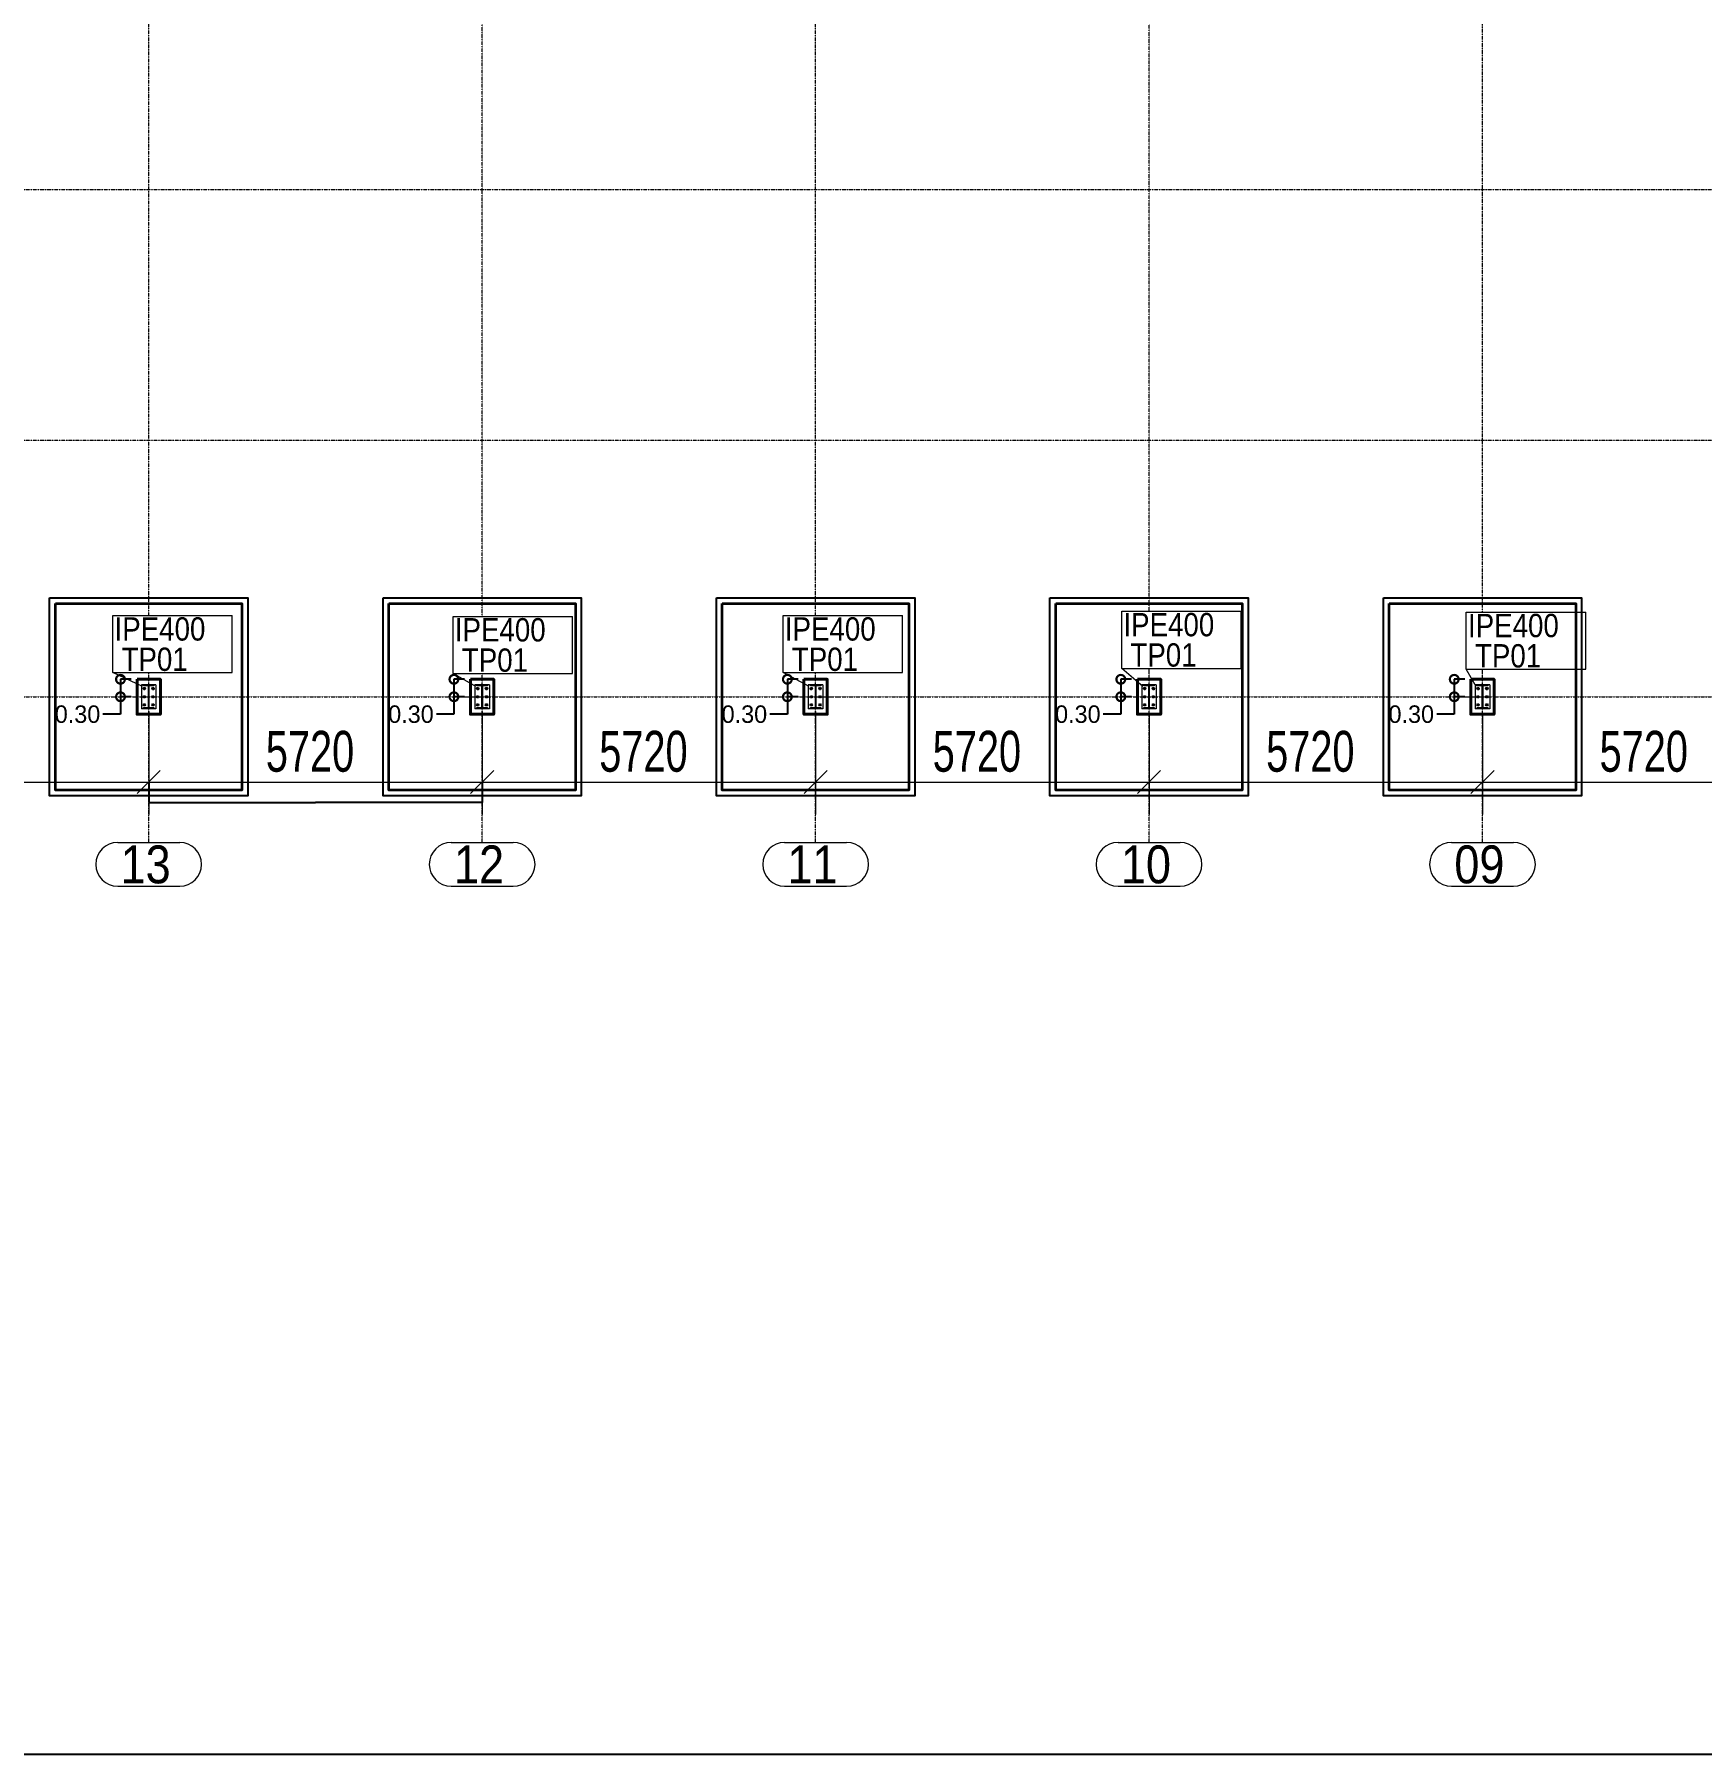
# Model space of a CAD drawing. Header units: millimetres. Extents: x 178198 to 9785548, y 9608 to 2087470.
# Drawn here: x 437081 to 465681, y 89701 to 119211 of the extents above; entities that cross this region are included whole.
import ezdxf

# ---------------------------------------------------------------- set-up
doc = ezdxf.new("R2010")
doc.units = ezdxf.units.MM
doc.header["$PDMODE"] = 35
doc.linetypes.add('XKITLINE00', pattern=[0])
doc.linetypes.add('XKITLINE03', pattern=[6, 3, -1, 1, -1])
for name, color, linetype, lineweight in [('Column', 7, 'Continuous', 40), ('foundation', 7, 'Continuous', 35), ('Part', 2, 'Continuous', 0), ('PartMark', 3, 'Continuous', 0), ('S-GRID', 1, 'Continuous', 0), ('Z-DIMENSIONS', 1, 'Continuous', 0)]:
    doc.layers.add(name, color=color, linetype=linetype, lineweight=lineweight)
for name, color, linetype in [('dim_axis', 251, 'Continuous'), ('dim_axis @ 100', 251, 'Continuous'), ('plain foundation', 8, 'Continuous')]:
    doc.layers.add(name, color=color, linetype=linetype)
doc.styles.add('Andalus1', font='andlso.ttf', dxfattribs={"height": 3})
doc.styles.add('Arial', font='arial.ttf', dxfattribs={"height": 2.034003})
doc.styles.add('ARIAL_NARROW', font='ARIALN.TTF')
doc.styles.get("Standard").update_dxf_attribs({"font": 'arial.ttf'})
doc.dimstyles.new('Annotative1', dxfattribs={"dimscale": 0, "dimtxt": 3, "dimasz": 3, "dimexe": 0, "dimexo": 1, "dimtad": 0, "dimtih": 1, "dimtoh": 1, "dimlfac": 0.001, "dimzin": 1, "dimdsep": 46, "dimtxsty": 'Andalus1', "dimblk": 'DOTSMALL', "dimcen": 2.5, "dimclrd": 256, "dimclre": 256, "dimclrt": 256, "dimadec": 4, "dimazin": 0, "dimtfac": 1, "dimtmove": 0, "dimatfit": 3, "dimldrblk": 'DOTSMALL', "dimfxl": 1, "dimlwd": -1, "dimlwe": -1, "dimarcsym": 0})
doc.dimstyles.get("Standard").update_dxf_attribs({"dimtxt": 0.18, "dimasz": 0.18, "dimexe": 0.18, "dimexo": 0.0625, "dimgap": 0.09, "dimtad": 0, "dimtih": 1, "dimtoh": 1, "dimdec": 4, "dimzin": 0, "dimdsep": 46, "dimtxsty": 'Standard', "dimcen": 0.09, "dimadec": 0, "dimazin": 0, "dimtfac": 1, "dimtdec": 4, "dimtofl": 0, "dimtmove": 0, "dimatfit": 3, "dimfxl": 1, "dimtolj": 1, "dimtzin": 0, "dimarcsym": 0})

# ---------------------------------------------------------------- blocks, each defined once
blk = doc.blocks.new('*D121')
at = {"color": 0, "lineweight": -2, "transparency": 16777216}
for p, q in [((439042, 106386), (439042, 106036)), ((444762, 106386), (444762, 106036)), ((439042, 106036), (441901, 106036)), ((444762, 106036), (441903, 106036))]:
    blk.add_line(p, q, dxfattribs=at)
at = {"color": 0, "transparency": 16777216}
for points in [[(439042, 106036), (439042, 106036), (439042, 106036)], [(444762, 106036), (444762, 106036), (444762, 106036)]]:
    blk.add_solid(points, dxfattribs=at)
at = {"layer": 'Defpoints', "color": 0, "transparency": 16777216}
for p in [(439042, 106386), (444762, 106386), (444762, 106036)]:
    blk.add_point(p, dxfattribs=at)
at = {"color": 0, "transparency": 16777216, "insert": (441902, 106036), "char_height": 0.18, "attachment_point": 5}
blk.add_mtext('\\A1;5720.0000', dxfattribs=at)
blk = doc.blocks.new('_DotSmall')
at = {"color": 0, "linetype": 'ByBlock', "const_width": 0.5}
blk.add_lwpolyline([(-0.0625, 0, 1), (0.0625, 0, 1)], format="xyb", close=True, dxfattribs=at)
blk = doc.blocks.new('*D143')
at = {"layer": 'Defpoints', "color": 0, "transparency": 16777216}
for p in [(461722, 108148), (461438, 107848), (461722, 107848)]:
    blk.add_point(p, dxfattribs=at)
at = {"layer": 'dim_axis', "transparency": 16777216}
for p, q in [((461622, 108148), (461438, 108148)), ((461438, 108148), (461438, 107848)), ((461622, 107848), (461438, 107848)), ((461438, 107848), (461438, 107548)), ((461438, 107548), (461138, 107548))]:
    blk.add_line(p, q, dxfattribs=at)
at = {"layer": 'dim_axis', "transparency": 16777216, "xscale": 300, "yscale": 300, "zscale": 300}
for p, rotation in [((461438, 108148), 90), ((461438, 107848), 270)]:
    blk.add_blockref('_DotSmall', p, dxfattribs=dict(at, rotation=rotation))
at = {"layer": 'dim_axis', "transparency": 16777216, "insert": (460701, 107548), "char_height": 300, "attachment_point": 5, "style": 'Andalus1'}
blk.add_mtext('0.30', dxfattribs=at)
blk = doc.blocks.new('*D145')
at = {"layer": 'Defpoints', "color": 0, "transparency": 16777216}
for p in [(456002, 108148), (455718, 107848), (456002, 107848)]:
    blk.add_point(p, dxfattribs=at)
at = {"layer": 'dim_axis', "transparency": 16777216}
for p, q in [((455902, 108148), (455718, 108148)), ((455718, 108148), (455718, 107848)), ((455902, 107848), (455718, 107848)), ((455718, 107848), (455718, 107548)), ((455718, 107548), (455418, 107548))]:
    blk.add_line(p, q, dxfattribs=at)
at = {"layer": 'dim_axis', "transparency": 16777216, "xscale": 300, "yscale": 300, "zscale": 300}
for p, rotation in [((455718, 108148), 90), ((455718, 107848), 270)]:
    blk.add_blockref('_DotSmall', p, dxfattribs=dict(at, rotation=rotation))
at = {"layer": 'dim_axis', "transparency": 16777216, "insert": (454981, 107548), "char_height": 300, "attachment_point": 5, "style": 'Andalus1'}
blk.add_mtext('0.30', dxfattribs=at)
blk = doc.blocks.new('*D147')
at = {"layer": 'Defpoints', "color": 0, "transparency": 16777216}
for p in [(450282, 108148), (449998, 107848), (450282, 107848)]:
    blk.add_point(p, dxfattribs=at)
at = {"layer": 'dim_axis', "transparency": 16777216}
for p, q in [((450182, 108148), (449998, 108148)), ((449998, 108148), (449998, 107848)), ((450182, 107848), (449998, 107848)), ((449998, 107848), (449998, 107548)), ((449998, 107548), (449698, 107548))]:
    blk.add_line(p, q, dxfattribs=at)
at = {"layer": 'dim_axis', "transparency": 16777216, "xscale": 300, "yscale": 300, "zscale": 300}
for p, rotation in [((449998, 108148), 90), ((449998, 107848), 270)]:
    blk.add_blockref('_DotSmall', p, dxfattribs=dict(at, rotation=rotation))
at = {"layer": 'dim_axis', "transparency": 16777216, "insert": (449261, 107548), "char_height": 300, "attachment_point": 5, "style": 'Andalus1'}
blk.add_mtext('0.30', dxfattribs=at)
blk = doc.blocks.new('*D149')
at = {"layer": 'Defpoints', "color": 0, "transparency": 16777216}
for p in [(444562, 108148), (444278, 107848), (444562, 107848)]:
    blk.add_point(p, dxfattribs=at)
at = {"layer": 'dim_axis', "transparency": 16777216}
for p, q in [((444462, 108148), (444278, 108148)), ((444278, 108148), (444278, 107848)), ((444462, 107848), (444278, 107848)), ((444278, 107848), (444278, 107548)), ((444278, 107548), (443978, 107548))]:
    blk.add_line(p, q, dxfattribs=at)
at = {"layer": 'dim_axis', "transparency": 16777216, "xscale": 300, "yscale": 300, "zscale": 300}
for p, rotation in [((444278, 108148), 90), ((444278, 107848), 270)]:
    blk.add_blockref('_DotSmall', p, dxfattribs=dict(at, rotation=rotation))
at = {"layer": 'dim_axis', "transparency": 16777216, "insert": (443541, 107548), "char_height": 300, "attachment_point": 5, "style": 'Andalus1'}
blk.add_mtext('0.30', dxfattribs=at)
blk = doc.blocks.new('*D151')
at = {"layer": 'Defpoints', "color": 0, "transparency": 16777216}
for p in [(438842, 108148), (438558, 107848), (438842, 107848)]:
    blk.add_point(p, dxfattribs=at)
at = {"layer": 'dim_axis', "transparency": 16777216}
for p, q in [((438742, 108148), (438558, 108148)), ((438558, 108148), (438558, 107848)), ((438742, 107848), (438558, 107848)), ((438558, 107848), (438558, 107548)), ((438558, 107548), (438258, 107548))]:
    blk.add_line(p, q, dxfattribs=at)
at = {"layer": 'dim_axis', "transparency": 16777216, "xscale": 300, "yscale": 300, "zscale": 300}
for p, rotation in [((438558, 108148), 90), ((438558, 107848), 270)]:
    blk.add_blockref('_DotSmall', p, dxfattribs=dict(at, rotation=rotation))
at = {"layer": 'dim_axis', "transparency": 16777216, "insert": (437821, 107548), "char_height": 300, "attachment_point": 5, "style": 'Andalus1'}
blk.add_mtext('0.30', dxfattribs=at)

msp = doc.modelspace()

# ---------------------------------------------------------------- linework, layer by layer
msp.add_lwpolyline([(415550.44316, 142014.98917), (537962.33261, 142014.98917), (537962.33261, 89701.35219), (415550.44316, 89701.35219)], close=True)
at = {"layer": 'Column', "lineweight": 40}
for points in [[(438842.17101, 108147.84462), (439242.17101, 108147.84462), (439242.17101, 107547.84462), (438842.17101, 107547.84462)], [(444562.17101, 108147.84462), (444962.17101, 108147.84462), (444962.17101, 107547.84462), (444562.17101, 107547.84462)], [(450282.17101, 108147.84462), (450682.17101, 108147.84462), (450682.17101, 107547.84462), (450282.17101, 107547.84462)], [(456002.17101, 108147.84462), (456402.17101, 108147.84462), (456402.17101, 107547.84462), (456002.17101, 107547.84462)], [(461722.17101, 108147.84462), (462122.17101, 108147.84462), (462122.17101, 107547.84462), (461722.17101, 107547.84462)]]:
    msp.add_lwpolyline(points, close=True, dxfattribs=at)
at = {"layer": 'foundation'}
for points in [[(437442.17101, 109447.84462), (440642.17101, 109447.84462), (440642.17101, 106247.84462), (437442.17101, 106247.84462)], [(443162.17101, 109447.84462), (446362.17101, 109447.84462), (446362.17101, 106247.84462), (443162.17101, 106247.84462)], [(448882.17101, 109447.84462), (452082.17101, 109447.84462), (452082.17101, 106247.84462), (448882.17101, 106247.84462)], [(454602.17101, 109447.84462), (457802.17101, 109447.84462), (457802.17101, 106247.84462), (454602.17101, 106247.84462)], [(460322.17101, 109447.84462), (463522.17101, 109447.84462), (463522.17101, 106247.84462), (460322.17101, 106247.84462)]]:
    msp.add_lwpolyline(points, close=True, dxfattribs=at)
at = {"layer": 'Part', "linetype": 'XKITLINE03', "lineweight": 0}
for p, q in [((456202.17101, 107347.84462), (456202.17101, 108340.21971)), ((461922.17101, 107347.84462), (461922.17101, 108325.5137)), ((439042.17101, 107347.84462), (439042.17101, 108266.68968)), ((444762.17101, 107347.84462), (444762.17101, 108251.98368)), ((450482.17101, 107347.84462), (450482.17101, 108266.68968)), ((438542.17101, 107847.84462), (439542.17101, 107847.84462)), ((439117.17101, 107987.84462), (439117.17101, 107987.84462)), ((444262.17101, 107847.84462), (445262.17101, 107847.84462)), ((444837.17101, 107987.84462), (444837.17101, 107987.84462)), ((449982.17101, 107847.84462), (450982.17101, 107847.84462)), ((450557.17101, 107987.84462), (450557.17101, 107987.84462)), ((455702.17101, 107847.84462), (456702.17101, 107847.84462)), ((456277.17101, 107987.84462), (456277.17101, 107987.84462)), ((461422.17101, 107847.84462), (462422.17101, 107847.84462)), ((461997.17101, 107987.84462), (461997.17101, 107987.84462))]:
    msp.add_line(p, q, dxfattribs=at)
at = {"layer": 'Part', "linetype": 'XKITLINE00', "lineweight": 0}
for p, q in [((439167.17101, 108052.84462), (438917.17101, 108052.84462)), ((438917.17101, 108052.84462), (438917.17101, 107642.84462)), ((438946.3864, 107987.84462), (438956.77871, 108005.84462)), ((438952.17101, 108034.34462), (438952.17101, 108047.84462)), ((438952.17101, 108047.84462), (439132.17101, 108047.84462)), ((439037.87101, 108034.34462), (438952.17101, 108034.34462)), ((438966.41487, 108047.84462), (438952.91487, 108034.34462)), ((438956.77871, 108005.84462), (438977.56332, 108005.84462)), ((438977.56332, 108005.84462), (438987.95562, 107987.84462)), ((439037.87101, 107661.34462), (439037.87101, 108034.34462)), ((439132.17101, 108034.34462), (439046.47101, 108034.34462)), ((439046.47101, 108034.34462), (439046.47101, 107661.34462)), ((439096.3864, 107987.84462), (439106.77871, 108005.84462)), ((439106.77871, 108005.84462), (439127.56332, 108005.84462)), ((439127.56332, 108005.84462), (439137.95562, 107987.84462)), ((439132.17101, 108047.84462), (439132.17101, 108034.34462)), ((439167.17101, 108052.84462), (439167.17101, 107642.84462)), ((444887.17101, 108052.84462), (444637.17101, 108052.84462)), ((444637.17101, 108052.84462), (444637.17101, 107642.84462)), ((444666.3864, 107987.84462), (444676.77871, 108005.84462)), ((444672.17101, 108034.34462), (444672.17101, 108047.84462)), ((444672.17101, 108047.84462), (444852.17101, 108047.84462)), ((444757.87101, 108034.34462), (444672.17101, 108034.34462)), ((444686.41487, 108047.84462), (444672.91487, 108034.34462)), ((444676.77871, 108005.84462), (444697.56332, 108005.84462)), ((444697.56332, 108005.84462), (444707.95562, 107987.84462)), ((444757.87101, 107661.34462), (444757.87101, 108034.34462)), ((444852.17101, 108034.34462), (444766.47101, 108034.34462)), ((444766.47101, 108034.34462), (444766.47101, 107661.34462)), ((444816.3864, 107987.84462), (444826.77871, 108005.84462)), ((444826.77871, 108005.84462), (444847.56332, 108005.84462)), ((444847.56332, 108005.84462), (444857.95562, 107987.84462)), ((444852.17101, 108047.84462), (444852.17101, 108034.34462)), ((444887.17101, 108052.84462), (444887.17101, 107642.84462)), ((450607.17101, 108052.84462), (450357.17101, 108052.84462)), ((450357.17101, 108052.84462), (450357.17101, 107642.84462)), ((450386.3864, 107987.84462), (450396.77871, 108005.84462)), ((450392.17101, 108034.34462), (450392.17101, 108047.84462)), ((450392.17101, 108047.84462), (450572.17101, 108047.84462)), ((450477.87101, 108034.34462), (450392.17101, 108034.34462)), ((450406.41487, 108047.84462), (450392.91487, 108034.34462)), ((450396.77871, 108005.84462), (450417.56332, 108005.84462)), ((450417.56332, 108005.84462), (450427.95562, 107987.84462)), ((450477.87101, 107661.34462), (450477.87101, 108034.34462)), ((450572.17101, 108034.34462), (450486.47101, 108034.34462)), ((450486.47101, 108034.34462), (450486.47101, 107661.34462)), ((450536.3864, 107987.84462), (450546.77871, 108005.84462)), ((450546.77871, 108005.84462), (450567.56332, 108005.84462)), ((450567.56332, 108005.84462), (450577.95562, 107987.84462)), ((450572.17101, 108047.84462), (450572.17101, 108034.34462)), ((450607.17101, 108052.84462), (450607.17101, 107642.84462)), ((456327.17101, 108052.84462), (456077.17101, 108052.84462)), ((456077.17101, 108052.84462), (456077.17101, 107642.84462)), ((456106.3864, 107987.84462), (456116.77871, 108005.84462)), ((456112.17101, 108034.34462), (456112.17101, 108047.84462)), ((456112.17101, 108047.84462), (456292.17101, 108047.84462)), ((456197.87101, 108034.34462), (456112.17101, 108034.34462)), ((456126.41487, 108047.84462), (456112.91487, 108034.34462)), ((456116.77871, 108005.84462), (456137.56332, 108005.84462)), ((456137.56332, 108005.84462), (456147.95562, 107987.84462)), ((456197.87101, 107661.34462), (456197.87101, 108034.34462)), ((456292.17101, 108034.34462), (456206.47101, 108034.34462)), ((456206.47101, 108034.34462), (456206.47101, 107661.34462)), ((456256.3864, 107987.84462), (456266.77871, 108005.84462)), ((456266.77871, 108005.84462), (456287.56332, 108005.84462)), ((456287.56332, 108005.84462), (456297.95562, 107987.84462)), ((456292.17101, 108047.84462), (456292.17101, 108034.34462)), ((456327.17101, 108052.84462), (456327.17101, 107642.84462)), ((462047.17101, 108052.84462), (461797.17101, 108052.84462)), ((461797.17101, 108052.84462), (461797.17101, 107642.84462)), ((461826.3864, 107987.84462), (461836.77871, 108005.84462)), ((461832.17101, 108034.34462), (461832.17101, 108047.84462)), ((461832.17101, 108047.84462), (462012.17101, 108047.84462)), ((461917.87101, 108034.34462), (461832.17101, 108034.34462)), ((461846.41487, 108047.84462), (461832.91487, 108034.34462)), ((461836.77871, 108005.84462), (461857.56332, 108005.84462)), ((461857.56332, 108005.84462), (461867.95562, 107987.84462)), ((461917.87101, 107661.34462), (461917.87101, 108034.34462)), ((462012.17101, 108034.34462), (461926.47101, 108034.34462)), ((461926.47101, 108034.34462), (461926.47101, 107661.34462)), ((461976.3864, 107987.84462), (461986.77871, 108005.84462)), ((461986.77871, 108005.84462), (462007.56332, 108005.84462)), ((462007.56332, 108005.84462), (462017.95562, 107987.84462)), ((462012.17101, 108047.84462), (462012.17101, 108034.34462)), ((462047.17101, 108052.84462), (462047.17101, 107642.84462)), ((438956.77871, 107969.84462), (438946.3864, 107987.84462)), ((438946.3864, 107847.84462), (438956.77871, 107865.84462)), ((438956.77871, 107829.84462), (438946.3864, 107847.84462)), ((438946.3864, 107707.84462), (438956.77871, 107725.84462)), ((438977.56332, 107969.84462), (438956.77871, 107969.84462)), ((438956.77871, 107865.84462), (438977.56332, 107865.84462)), ((438977.56332, 107829.84462), (438956.77871, 107829.84462)), ((438956.77871, 107725.84462), (438977.56332, 107725.84462)), ((438987.95562, 107987.84462), (438977.56332, 107969.84462)), ((438977.56332, 107865.84462), (438987.95562, 107847.84462)), ((438987.95562, 107847.84462), (438977.56332, 107829.84462)), ((438977.56332, 107725.84462), (438987.95562, 107707.84462)), ((439046.47101, 107845.02269), (439037.87101, 107836.42269)), ((439106.77871, 107969.84462), (439096.3864, 107987.84462)), ((439096.3864, 107847.84462), (439106.77871, 107865.84462)), ((439106.77871, 107829.84462), (439096.3864, 107847.84462)), ((439096.3864, 107707.84462), (439106.77871, 107725.84462)), ((439127.56332, 107969.84462), (439106.77871, 107969.84462)), ((439106.77871, 107865.84462), (439127.56332, 107865.84462)), ((439127.56332, 107829.84462), (439106.77871, 107829.84462)), ((439106.77871, 107725.84462), (439127.56332, 107725.84462)), ((439137.95562, 107987.84462), (439127.56332, 107969.84462)), ((439127.56332, 107865.84462), (439137.95562, 107847.84462)), ((439137.95562, 107847.84462), (439127.56332, 107829.84462)), ((439127.56332, 107725.84462), (439137.95562, 107707.84462)), ((444676.77871, 107969.84462), (444666.3864, 107987.84462)), ((444666.3864, 107847.84462), (444676.77871, 107865.84462)), ((444676.77871, 107829.84462), (444666.3864, 107847.84462)), ((444666.3864, 107707.84462), (444676.77871, 107725.84462)), ((444697.56332, 107969.84462), (444676.77871, 107969.84462)), ((444676.77871, 107865.84462), (444697.56332, 107865.84462)), ((444697.56332, 107829.84462), (444676.77871, 107829.84462)), ((444676.77871, 107725.84462), (444697.56332, 107725.84462)), ((444707.95562, 107987.84462), (444697.56332, 107969.84462)), ((444697.56332, 107865.84462), (444707.95562, 107847.84462)), ((444707.95562, 107847.84462), (444697.56332, 107829.84462)), ((444697.56332, 107725.84462), (444707.95562, 107707.84462)), ((444766.47101, 107845.02269), (444757.87101, 107836.42269)), ((444826.77871, 107969.84462), (444816.3864, 107987.84462)), ((444816.3864, 107847.84462), (444826.77871, 107865.84462)), ((444826.77871, 107829.84462), (444816.3864, 107847.84462)), ((444816.3864, 107707.84462), (444826.77871, 107725.84462)), ((444847.56332, 107969.84462), (444826.77871, 107969.84462)), ((444826.77871, 107865.84462), (444847.56332, 107865.84462)), ((444847.56332, 107829.84462), (444826.77871, 107829.84462)), ((444826.77871, 107725.84462), (444847.56332, 107725.84462)), ((444857.95562, 107987.84462), (444847.56332, 107969.84462)), ((444847.56332, 107865.84462), (444857.95562, 107847.84462)), ((444857.95562, 107847.84462), (444847.56332, 107829.84462)), ((444847.56332, 107725.84462), (444857.95562, 107707.84462)), ((450396.77871, 107969.84462), (450386.3864, 107987.84462)), ((450386.3864, 107847.84462), (450396.77871, 107865.84462)), ((450396.77871, 107829.84462), (450386.3864, 107847.84462)), ((450386.3864, 107707.84462), (450396.77871, 107725.84462)), ((450417.56332, 107969.84462), (450396.77871, 107969.84462)), ((450396.77871, 107865.84462), (450417.56332, 107865.84462)), ((450417.56332, 107829.84462), (450396.77871, 107829.84462)), ((450396.77871, 107725.84462), (450417.56332, 107725.84462)), ((450427.95562, 107987.84462), (450417.56332, 107969.84462)), ((450417.56332, 107865.84462), (450427.95562, 107847.84462)), ((450427.95562, 107847.84462), (450417.56332, 107829.84462)), ((450417.56332, 107725.84462), (450427.95562, 107707.84462)), ((450486.47101, 107845.02269), (450477.87101, 107836.42269)), ((450546.77871, 107969.84462), (450536.3864, 107987.84462)), ((450536.3864, 107847.84462), (450546.77871, 107865.84462)), ((450546.77871, 107829.84462), (450536.3864, 107847.84462)), ((450536.3864, 107707.84462), (450546.77871, 107725.84462)), ((450567.56332, 107969.84462), (450546.77871, 107969.84462)), ((450546.77871, 107865.84462), (450567.56332, 107865.84462)), ((450567.56332, 107829.84462), (450546.77871, 107829.84462)), ((450546.77871, 107725.84462), (450567.56332, 107725.84462)), ((450577.95562, 107987.84462), (450567.56332, 107969.84462)), ((450567.56332, 107865.84462), (450577.95562, 107847.84462)), ((450577.95562, 107847.84462), (450567.56332, 107829.84462)), ((450567.56332, 107725.84462), (450577.95562, 107707.84462)), ((456116.77871, 107969.84462), (456106.3864, 107987.84462)), ((456106.3864, 107847.84462), (456116.77871, 107865.84462)), ((456116.77871, 107829.84462), (456106.3864, 107847.84462)), ((456106.3864, 107707.84462), (456116.77871, 107725.84462)), ((456137.56332, 107969.84462), (456116.77871, 107969.84462)), ((456116.77871, 107865.84462), (456137.56332, 107865.84462)), ((456137.56332, 107829.84462), (456116.77871, 107829.84462)), ((456116.77871, 107725.84462), (456137.56332, 107725.84462)), ((456147.95562, 107987.84462), (456137.56332, 107969.84462)), ((456137.56332, 107865.84462), (456147.95562, 107847.84462)), ((456147.95562, 107847.84462), (456137.56332, 107829.84462)), ((456137.56332, 107725.84462), (456147.95562, 107707.84462)), ((456206.47101, 107845.02269), (456197.87101, 107836.42269)), ((456266.77871, 107969.84462), (456256.3864, 107987.84462)), ((456256.3864, 107847.84462), (456266.77871, 107865.84462)), ((456266.77871, 107829.84462), (456256.3864, 107847.84462)), ((456256.3864, 107707.84462), (456266.77871, 107725.84462)), ((456287.56332, 107969.84462), (456266.77871, 107969.84462)), ((456266.77871, 107865.84462), (456287.56332, 107865.84462)), ((456287.56332, 107829.84462), (456266.77871, 107829.84462)), ((456266.77871, 107725.84462), (456287.56332, 107725.84462)), ((456297.95562, 107987.84462), (456287.56332, 107969.84462)), ((456287.56332, 107865.84462), (456297.95562, 107847.84462)), ((456297.95562, 107847.84462), (456287.56332, 107829.84462)), ((456287.56332, 107725.84462), (456297.95562, 107707.84462)), ((461836.77871, 107969.84462), (461826.3864, 107987.84462)), ((461826.3864, 107847.84462), (461836.77871, 107865.84462)), ((461836.77871, 107829.84462), (461826.3864, 107847.84462)), ((461826.3864, 107707.84462), (461836.77871, 107725.84462)), ((461857.56332, 107969.84462), (461836.77871, 107969.84462)), ((461836.77871, 107865.84462), (461857.56332, 107865.84462)), ((461857.56332, 107829.84462), (461836.77871, 107829.84462)), ((461836.77871, 107725.84462), (461857.56332, 107725.84462)), ((461867.95562, 107987.84462), (461857.56332, 107969.84462)), ((461857.56332, 107865.84462), (461867.95562, 107847.84462)), ((461867.95562, 107847.84462), (461857.56332, 107829.84462)), ((461857.56332, 107725.84462), (461867.95562, 107707.84462)), ((461926.47101, 107845.02269), (461917.87101, 107836.42269)), ((461986.77871, 107969.84462), (461976.3864, 107987.84462)), ((461976.3864, 107847.84462), (461986.77871, 107865.84462)), ((461986.77871, 107829.84462), (461976.3864, 107847.84462)), ((461976.3864, 107707.84462), (461986.77871, 107725.84462)), ((462007.56332, 107969.84462), (461986.77871, 107969.84462)), ((461986.77871, 107865.84462), (462007.56332, 107865.84462)), ((462007.56332, 107829.84462), (461986.77871, 107829.84462)), ((461986.77871, 107725.84462), (462007.56332, 107725.84462)), ((462017.95562, 107987.84462), (462007.56332, 107969.84462)), ((462007.56332, 107865.84462), (462017.95562, 107847.84462)), ((462017.95562, 107847.84462), (462007.56332, 107829.84462)), ((462007.56332, 107725.84462), (462017.95562, 107707.84462)), ((439167.17101, 107642.84462), (438917.17101, 107642.84462)), ((438956.77871, 107689.84462), (438946.3864, 107707.84462)), ((438952.17101, 107647.84462), (438952.17101, 107661.34462)), ((438952.17101, 107661.34462), (439037.87101, 107661.34462)), ((439132.17101, 107647.84462), (438952.17101, 107647.84462)), ((438977.56332, 107689.84462), (438956.77871, 107689.84462)), ((438987.95562, 107707.84462), (438977.56332, 107689.84462)), ((439046.47101, 107661.34462), (439132.17101, 107661.34462)), ((439106.77871, 107689.84462), (439096.3864, 107707.84462)), ((439127.56332, 107689.84462), (439106.77871, 107689.84462)), ((439137.95562, 107707.84462), (439127.56332, 107689.84462)), ((439132.17101, 107661.34462), (439132.17101, 107647.84462)), ((439132.17101, 107647.84462), (439132.17101, 107647.84462)), ((439132.17101, 107647.84462), (439132.17101, 107647.84462)), ((444887.17101, 107642.84462), (444637.17101, 107642.84462)), ((444676.77871, 107689.84462), (444666.3864, 107707.84462)), ((444672.17101, 107647.84462), (444672.17101, 107661.34462)), ((444672.17101, 107661.34462), (444757.87101, 107661.34462)), ((444852.17101, 107647.84462), (444672.17101, 107647.84462)), ((444697.56332, 107689.84462), (444676.77871, 107689.84462)), ((444707.95562, 107707.84462), (444697.56332, 107689.84462)), ((444766.47101, 107661.34462), (444852.17101, 107661.34462)), ((444826.77871, 107689.84462), (444816.3864, 107707.84462)), ((444847.56332, 107689.84462), (444826.77871, 107689.84462)), ((444857.95562, 107707.84462), (444847.56332, 107689.84462)), ((444852.17101, 107661.34462), (444852.17101, 107647.84462)), ((450607.17101, 107642.84462), (450357.17101, 107642.84462)), ((450396.77871, 107689.84462), (450386.3864, 107707.84462)), ((450392.17101, 107647.84462), (450392.17101, 107661.34462)), ((450392.17101, 107661.34462), (450477.87101, 107661.34462)), ((450572.17101, 107647.84462), (450392.17101, 107647.84462)), ((450417.56332, 107689.84462), (450396.77871, 107689.84462)), ((450427.95562, 107707.84462), (450417.56332, 107689.84462)), ((450486.47101, 107661.34462), (450572.17101, 107661.34462)), ((450546.77871, 107689.84462), (450536.3864, 107707.84462)), ((450567.56332, 107689.84462), (450546.77871, 107689.84462)), ((450577.95562, 107707.84462), (450567.56332, 107689.84462)), ((450572.17101, 107661.34462), (450572.17101, 107647.84462)), ((450572.17101, 107647.84462), (450572.17101, 107647.84462)), ((450572.17101, 107647.84462), (450572.17101, 107647.84462)), ((456327.17101, 107642.84462), (456077.17101, 107642.84462)), ((456116.77871, 107689.84462), (456106.3864, 107707.84462)), ((456112.17101, 107647.84462), (456112.17101, 107661.34462)), ((456112.17101, 107661.34462), (456197.87101, 107661.34462)), ((456292.17101, 107647.84462), (456112.17101, 107647.84462)), ((456137.56332, 107689.84462), (456116.77871, 107689.84462)), ((456147.95562, 107707.84462), (456137.56332, 107689.84462)), ((456206.47101, 107661.34462), (456292.17101, 107661.34462)), ((456266.77871, 107689.84462), (456256.3864, 107707.84462)), ((456287.56332, 107689.84462), (456266.77871, 107689.84462)), ((456297.95562, 107707.84462), (456287.56332, 107689.84462)), ((456292.17101, 107661.34462), (456292.17101, 107647.84462)), ((462047.17101, 107642.84462), (461797.17101, 107642.84462)), ((461836.77871, 107689.84462), (461826.3864, 107707.84462)), ((461832.17101, 107647.84462), (461832.17101, 107661.34462)), ((461832.17101, 107661.34462), (461917.87101, 107661.34462)), ((462012.17101, 107647.84462), (461832.17101, 107647.84462)), ((461857.56332, 107689.84462), (461836.77871, 107689.84462)), ((461867.95562, 107707.84462), (461857.56332, 107689.84462)), ((461926.47101, 107661.34462), (462012.17101, 107661.34462)), ((461986.77871, 107689.84462), (461976.3864, 107707.84462)), ((462007.56332, 107689.84462), (461986.77871, 107689.84462)), ((462017.95562, 107707.84462), (462007.56332, 107689.84462)), ((462012.17101, 107661.34462), (462012.17101, 107647.84462)), ((462012.17101, 107647.84462), (462012.17101, 107647.84462)), ((462012.17101, 107647.84462), (462012.17101, 107647.84462))]:
    msp.add_line(p, q, dxfattribs=at)
for centre, start, end in [((438967.17101, 107987.84462), 0, 180), ((438967.17101, 107987.84462), 180, 0), ((438967.17101, 107847.84462), 0, 180), ((438967.17101, 107847.84462), 180, 0), ((438967.17101, 107707.84462), 0, 180), ((439117.17101, 107987.84462), 0, 180), ((439117.17101, 107987.84462), 180, 0), ((439117.17101, 107847.84462), 0, 180), ((439117.17101, 107847.84462), 180, 0), ((439117.17101, 107707.84462), 0, 180), ((444687.17101, 107987.84462), 0, 180), ((444687.17101, 107987.84462), 180, 0), ((444687.17101, 107847.84462), 0, 180), ((444687.17101, 107847.84462), 180, 0), ((444687.17101, 107707.84462), 0, 180), ((444837.17101, 107987.84462), 0, 180), ((444837.17101, 107987.84462), 180, 0), ((444837.17101, 107847.84462), 0, 180), ((444837.17101, 107847.84462), 180, 0), ((444837.17101, 107707.84462), 0, 180), ((450407.17101, 107987.84462), 0, 180), ((450407.17101, 107987.84462), 180, 0), ((450407.17101, 107847.84462), 0, 180), ((450407.17101, 107847.84462), 180, 0), ((450407.17101, 107707.84462), 0, 180), ((450557.17101, 107987.84462), 0, 180), ((450557.17101, 107987.84462), 180, 0), ((450557.17101, 107847.84462), 0, 180), ((450557.17101, 107847.84462), 180, 0), ((450557.17101, 107707.84462), 0, 180), ((456127.17101, 107987.84462), 0, 180), ((456127.17101, 107987.84462), 180, 0), ((456127.17101, 107847.84462), 0, 180), ((456127.17101, 107847.84462), 180, 0), ((456127.17101, 107707.84462), 0, 180), ((456277.17101, 107987.84462), 0, 180), ((456277.17101, 107987.84462), 180, 0), ((456277.17101, 107847.84462), 0, 180), ((456277.17101, 107847.84462), 180, 0), ((456277.17101, 107707.84462), 0, 180), ((461847.17101, 107987.84462), 0, 180), ((461847.17101, 107987.84462), 180, 0), ((461847.17101, 107847.84462), 0, 180), ((461847.17101, 107847.84462), 180, 0), ((461847.17101, 107707.84462), 0, 180), ((461997.17101, 107987.84462), 0, 180), ((461997.17101, 107987.84462), 180, 0), ((461997.17101, 107847.84462), 0, 180), ((461997.17101, 107847.84462), 180, 0), ((461997.17101, 107707.84462), 0, 180), ((438967.17101, 107707.84462), 180, 0), ((439117.17101, 107707.84462), 180, 0), ((444687.17101, 107707.84462), 180, 0), ((444837.17101, 107707.84462), 180, 0), ((450407.17101, 107707.84462), 180, 0), ((450557.17101, 107707.84462), 180, 0), ((456127.17101, 107707.84462), 180, 0), ((456277.17101, 107707.84462), 180, 0), ((461847.17101, 107707.84462), 180, 0), ((461997.17101, 107707.84462), 180, 0)]:
    msp.add_arc(centre, 12, start, end, dxfattribs=at)
at = {"layer": 'PartMark', "linetype": 'XKITLINE00', "lineweight": 0}
for p, q in [((438426.40555, 109241.68968), (440476.40555, 109241.68968)), ((438426.40555, 108261.68968), (438426.40555, 109241.68968)), ((440476.40555, 108261.68968), (440476.40555, 109241.68968)), ((444263.85283, 109226.98368), (446313.85283, 109226.98368)), ((444263.85283, 108246.98368), (444263.85283, 109226.98368)), ((446313.85283, 108246.98368), (446313.85283, 109226.98368)), ((449925.12919, 109241.68968), (451975.12919, 109241.68968)), ((449925.12919, 108261.68968), (449925.12919, 109241.68968)), ((451975.12919, 108261.68968), (451975.12919, 109241.68968)), ((455733.21465, 109315.21971), (457783.21465, 109315.21971)), ((455733.21465, 108335.21971), (455733.21465, 109315.21971)), ((457783.21465, 108335.21971), (457783.21465, 109315.21971)), ((461644.06648, 109300.5137), (463694.06648, 109300.5137)), ((461644.06648, 108320.5137), (461644.06648, 109300.5137)), ((463694.06648, 108320.5137), (463694.06648, 109300.5137)), ((455733.21465, 108335.21971), (457783.21465, 108335.21971)), ((456094.59115, 108024.54656), (455733.21465, 108335.21971)), ((461644.06648, 108320.5137), (463694.06648, 108320.5137)), ((461814.59115, 108024.54656), (461644.06648, 108320.5137)), ((438426.40555, 108261.68968), (440476.40555, 108261.68968)), ((438934.59115, 108024.54656), (438426.40555, 108261.68968)), ((444263.85283, 108246.98368), (446313.85283, 108246.98368)), ((444654.59115, 108024.54656), (444263.85283, 108246.98368)), ((449925.12919, 108261.68968), (451975.12919, 108261.68968)), ((450374.59115, 108024.54656), (449925.12919, 108261.68968))]:
    msp.add_line(p, q, dxfattribs=at)
at = {"layer": 'plain foundation'}
for points in [[(437342.17101, 109547.84462), (440742.17101, 109547.84462), (440742.17101, 106147.84462), (437342.17101, 106147.84462)], [(443062.17101, 109547.84462), (446462.17101, 109547.84462), (446462.17101, 106147.84462), (443062.17101, 106147.84462)], [(448782.17101, 109547.84462), (452182.17101, 109547.84462), (452182.17101, 106147.84462), (448782.17101, 106147.84462)], [(454502.17101, 109547.84462), (457902.17101, 109547.84462), (457902.17101, 106147.84462), (454502.17101, 106147.84462)], [(460222.17101, 109547.84462), (463622.17101, 109547.84462), (463622.17101, 106147.84462), (460222.17101, 106147.84462)]]:
    msp.add_lwpolyline(points, close=True, dxfattribs=at)
at = {"layer": 'S-GRID', "linetype": 'XKITLINE03', "lineweight": 0}
for p, q in [((439042.17101, 109236.68968), (439042.17101, 133747.84462)), ((444762.17101, 109221.98368), (444762.17101, 133747.84462)), ((450482.17101, 109236.68968), (450482.17101, 133747.84462)), ((456202.17101, 109310.21971), (456202.17101, 133747.84462)), ((461922.17101, 109295.5137), (461922.17101, 133747.84462)), ((425102.17101, 116547.84462), (510182.17101, 116547.84462)), ((425102.17101, 112247.84462), (510182.17101, 112247.84462)), ((456202.17101, 105347.84462), (456202.17101, 108340.21971)), ((461922.17101, 105347.84462), (461922.17101, 108325.5137)), ((439042.17101, 105347.84462), (439042.17101, 108266.68968)), ((444762.17101, 105347.84462), (444762.17101, 108251.98368)), ((450482.17101, 105347.84462), (450482.17101, 108266.68968)), ((425102.17101, 107847.84462), (510182.17101, 107847.84462))]:
    msp.add_line(p, q, dxfattribs=at)
at = {"layer": 'S-GRID', "linetype": 'XKITLINE00', "lineweight": 0}
for p, q in [((438510.06652, 105347.84462), (439574.2755, 105347.84462)), ((444230.06652, 105347.84462), (445294.2755, 105347.84462)), ((449950.06652, 105347.84462), (451014.2755, 105347.84462)), ((455670.06652, 105347.84462), (456734.2755, 105347.84462)), ((461390.06652, 105347.84462), (462454.2755, 105347.84462)), ((438510.06652, 104597.84462), (439574.2755, 104597.84462)), ((444230.06652, 104597.84462), (445294.2755, 104597.84462)), ((449950.06652, 104597.84462), (451014.2755, 104597.84462)), ((455670.06652, 104597.84462), (456734.2755, 104597.84462)), ((461390.06652, 104597.84462), (462454.2755, 104597.84462))]:
    msp.add_line(p, q, dxfattribs=at)
for centre, start, end in [((438510.06652, 104972.84462), 90, 270), ((439574.2755, 104972.84462), 270, 90), ((444230.06652, 104972.84462), 90, 270), ((445294.2755, 104972.84462), 270, 90), ((449950.06652, 104972.84462), 90, 270), ((451014.2755, 104972.84462), 270, 90), ((455670.06652, 104972.84462), 90, 270), ((456734.2755, 104972.84462), 270, 90), ((461390.06652, 104972.84462), 90, 270), ((462454.2755, 104972.84462), 270, 90)]:
    msp.add_arc(centre, 375, start, end, dxfattribs=at)
at = {"layer": 'Z-DIMENSIONS', "linetype": 'XKITLINE00', "lineweight": 0}
for p, q in [((439042.17101, 107592.84462), (439042.17101, 105825.83776)), ((439042.17101, 107592.84462), (439042.17101, 105825.83776)), ((444762.17101, 107592.84462), (444762.17101, 105825.83776)), ((444762.17101, 107592.84462), (444762.17101, 105825.83776)), ((450482.17101, 107592.84462), (450482.17101, 105825.83776)), ((450482.17101, 107592.84462), (450482.17101, 105825.83776)), ((456202.17101, 107571.84462), (456202.17101, 105825.83776)), ((456202.17101, 107571.84462), (456202.17101, 105825.83776)), ((461922.17101, 107571.84462), (461922.17101, 105825.83776)), ((461922.17101, 107571.84462), (461922.17101, 105825.83776)), ((439240.16091, 106583.82766), (438844.18111, 106187.84786)), ((439240.16091, 106583.82766), (438844.18111, 106187.84786)), ((444960.16091, 106583.82766), (444564.18111, 106187.84786)), ((444960.16091, 106583.82766), (444564.18111, 106187.84786)), ((450680.16091, 106583.82766), (450284.18111, 106187.84786)), ((450680.16091, 106583.82766), (450284.18111, 106187.84786)), ((456400.16091, 106583.82766), (456004.18111, 106187.84786)), ((456400.16091, 106583.82766), (456004.18111, 106187.84786)), ((462120.16091, 106583.82766), (461724.18111, 106187.84786)), ((462120.16091, 106583.82766), (461724.18111, 106187.84786)), ((433322.17101, 106385.83776), (439042.17101, 106385.83776)), ((439042.17101, 106385.83776), (444762.17101, 106385.83776)), ((444762.17101, 106385.83776), (450482.17101, 106385.83776)), ((450482.17101, 106385.83776), (456202.17101, 106385.83776)), ((456202.17101, 106385.83776), (461922.17101, 106385.83776)), ((461922.17101, 106385.83776), (467642.17101, 106385.83776))]:
    msp.add_line(p, q, dxfattribs=at)

# ---------------------------------------------------------------- texts
at = {"layer": 'PartMark', "style": 'Arial', "width": 0.85}
for s, p in [('IPE400', (438456.40555, 108811.68968)), ('IPE400', (444293.85283, 108796.98368)), ('IPE400', (449955.12919, 108811.68968)), ('IPE400', (455763.21465, 108885.21971)), ('IPE400', (461674.06648, 108870.5137)), ('TP01', (438576.40555, 108291.68968)), ('TP01', (444413.85283, 108276.98368)), ('TP01', (450075.12919, 108291.68968)), ('TP01', (455883.21465, 108365.21971)), ('TP01', (461794.06648, 108350.5137))]:
    msp.add_text(s, height=400, dxfattribs=at).set_placement(p)
at = {"layer": 'S-GRID', "style": 'Arial', "width": 0.85}
for s, p in [('13', (438560.06652, 104647.84462)), ('12', (444280.06652, 104647.84462)), ('11', (450000.06652, 104647.84462)), ('10', (455720.06652, 104647.84462)), ('09', (461440.06652, 104647.84462))]:
    msp.add_text(s, height=650, dxfattribs=at).set_placement(p)
at = {"layer": 'Z-DIMENSIONS', "style": 'ARIAL_NARROW', "width": 0.85}
for p in [(441051.09679, 106563.33776), (446771.09679, 106563.33776), (452491.09679, 106563.33776), (458211.09679, 106563.33776), (463931.09679, 106563.33776)]:
    msp.add_text('5720', height=700, dxfattribs=at).set_placement(p)

# ---------------------------------------------------------------- dimensions: what is measured, and where the dimension line sits
dim = msp.add_linear_dim(base=(444762.17101, 106036.13437), p1=(439042.17101, 106385.83776), p2=(444762.17101, 106385.83776), dimstyle='Standard')
dim.commit()
dim.dimension.update_dxf_attribs({"geometry": '*D121', "text_midpoint": (441902.17101, 106036.13437)})
at = {"layer": 'dim_axis @ 100'}
for base, p1, p2, picture, middle in [((438558.35055, 107847.84462), (438842.17101, 108147.84462), (438842.17101, 107847.84462), '*D151', (437820.79921, 107547.84462)), ((444278.35055, 107847.84462), (444562.17101, 108147.84462), (444562.17101, 107847.84462), '*D149', (443540.79921, 107547.84462)), ((449998.35055, 107847.84462), (450282.17101, 108147.84462), (450282.17101, 107847.84462), '*D147', (449260.79921, 107547.84462)), ((455718.35055, 107847.84462), (456002.17101, 108147.84462), (456002.17101, 107847.84462), '*D145', (454980.79921, 107547.84462)), ((461438.35055, 107847.84462), (461722.17101, 108147.84462), (461722.17101, 107847.84462), '*D143', (460700.79921, 107547.84462))]:
    dim = msp.add_linear_dim(base=base, p1=p1, p2=p2, angle=90, dimstyle='Annotative1', override={"dimscale": 100, "dimtix": 0, "dimtofl": 1, "dimtmove": 0, "dimatfit": 3}, dxfattribs=at)
    dim.commit()
    dim.dimension.update_dxf_attribs({"geometry": picture, "text_midpoint": middle})

doc.saveas('drawing.dxf')
